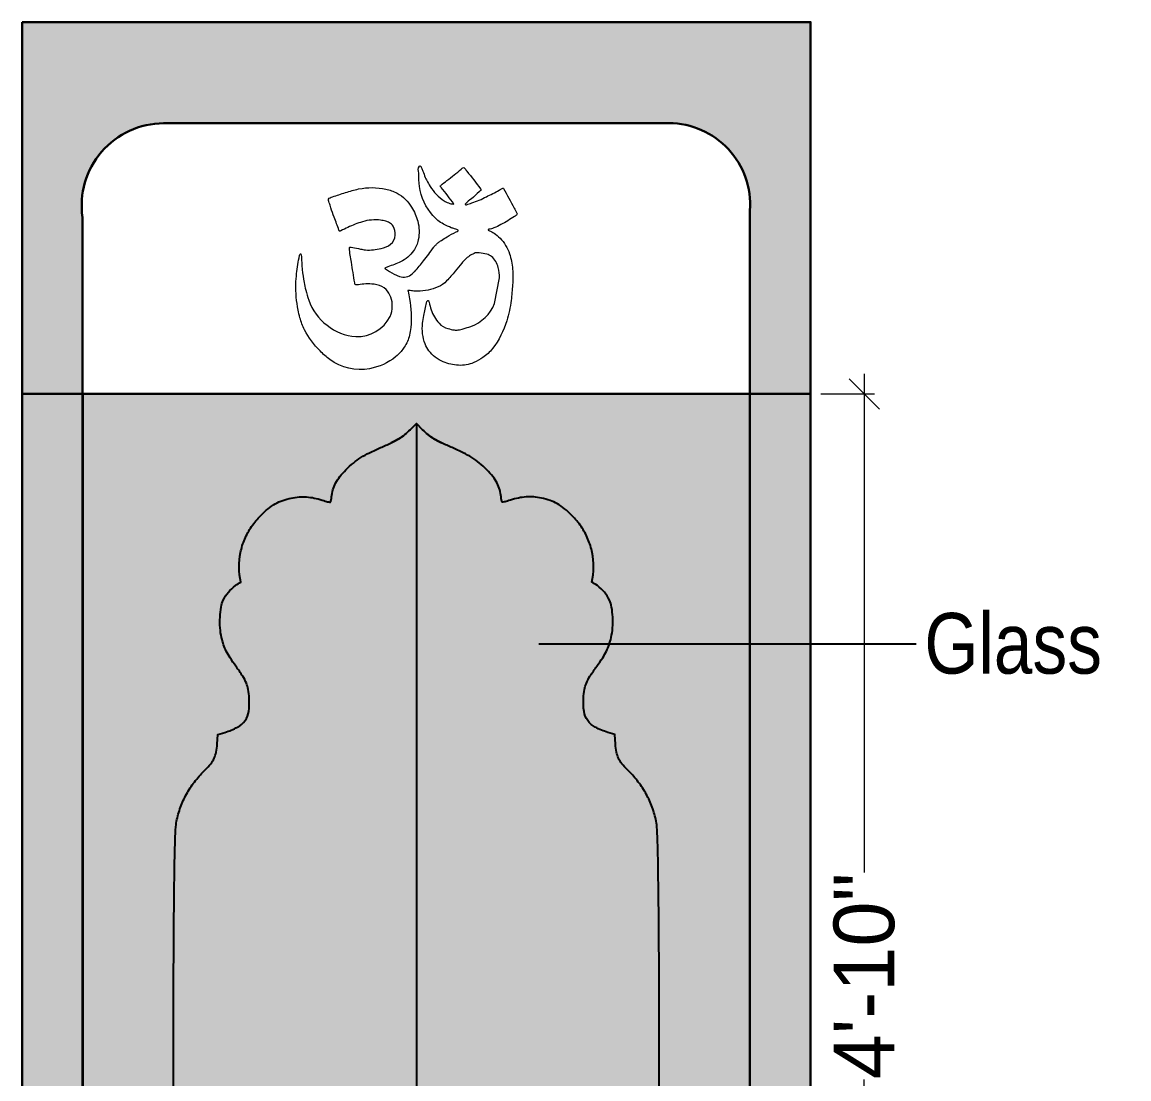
# Model space of a CAD drawing. Header units: millimetres. Extents: x 56222 to 3066687, y -650199 to -121287.
# Drawn here: x 141917.9 to 141972.7, y -185420 to -185367.7 of the extents above; entities that cross this region are included whole.
import ezdxf
from ezdxf import colors
from ezdxf.entities.mleader import LeaderData, LeaderLine
from ezdxf.math import Vec2, Vec3

# ---------------------------------------------------------------- set-up
doc = ezdxf.new("R2010")
doc.units = ezdxf.units.MM
doc.header["$MEASUREMENT"] = 0
doc.header["$PDMODE"] = 35
doc.linetypes.add('DASHED', pattern=[0.75, 0.5, -0.25])
doc.layers.get('Defpoints').update_dxf_attribs({"color": 220})
for name, color, linetype, lineweight in [('$TD_AUDIT_GENERATED_(A0BDF17)', 32, 'Continuous', 30), ('FURNITURE', 32, 'Continuous', 9), ('furniture dimensions', 1, 'DASHED', 0), ('Text', 7, 'Continuous', 15), ('wall', 7, 'Continuous', 30)]:
    doc.layers.add(name, color=color, linetype=linetype, lineweight=lineweight)
doc.layers.add('AR HATCH-7', color=7, linetype='Continuous')
doc.styles.add('century g', font='GOTHIC.TTF')
doc.styles.add('style4', font='ARIALN.TTF')
doc.dimstyles.new('Archana', dxfattribs={"dimtxt": 2, "dimasz": 0.75, "dimexe": 0.5, "dimexo": 0.5, "dimgap": 0, "dimtad": 0, "dimzin": 0, "dimdsep": 46, "dimlunit": 4, "dimtxsty": 'century g', "dimblk": 'OBLIQUE', "dimcen": 0, "dimdle": 1, "dimclrd": 256, "dimclre": 256, "dimclrt": 256, "dimadec": 0, "dimazin": 0, "dimtfac": 1, "dimtofl": 0, "dimtmove": 1, "dimatfit": 3, "dimfxl": 1, "dimfxlon": 1, "dimtolj": 1, "dimtzin": 0, "dimlwd": -1, "dimlwe": -1, "dimarcsym": 0})

# ---------------------------------------------------------------- blocks, each defined once
blk = doc.blocks.new('_Oblique')
at = {"layer": 'wall', "color": 0, "lineweight": -2}
blk.add_line((-0.5, -0.5), (0.5, 0.5), dxfattribs=at)
blk = doc.blocks.new('*D435')
at = {"layer": 'Defpoints', "color": 0, "linetype": 'Continuous', "lineweight": 30, "transparency": 16777216}
for p in [(141956.9202553702, -185386.1256530054), (141959.578916391, -185386.1256530054), (141956.9202553702, -185443.7220253158)]:
    blk.add_point(p, dxfattribs=at)
at = {"layer": 'furniture dimensions', "color": 5, "linetype": 'Continuous', "transparency": 16777216}
for p, q in [((141959.578916391, -185385.1256530054), (141959.578916391, -185409.8018133279)), ((141957.4202553702, -185386.1256530054), (141960.078916391, -185386.1256530054)), ((141959.578916391, -185444.7220253158), (141959.578916391, -185420.0458649934))]:
    blk.add_line(p, q, dxfattribs=at)
at = {"layer": 'furniture dimensions', "color": 5, "linetype": 'ByBlock', "transparency": 16777216}
blk.add_line((141957.4202553702, -185443.7220253158), (141960.078916391, -185443.7220253158), dxfattribs=at)
at = {"layer": 'furniture dimensions', "color": 5, "linetype": 'Continuous', "transparency": 16777216, "xscale": 1.5, "yscale": 1.5, "zscale": 1.5}
for p, rotation in [((141959.578916391, -185386.1256530054), 90), ((141959.578916391, -185443.7220253158), 270)]:
    blk.add_blockref('_Oblique', p, dxfattribs=dict(at, rotation=rotation))
at = {"layer": 'furniture dimensions', "linetype": 'Continuous', "lineweight": 0, "transparency": 16777216, "insert": (141959.578916391, -185414.9238391606), "char_height": 3, "attachment_point": 5, "rotation": 90, "style": 'century g'}
blk.add_mtext('\\A1;4\'-10"', dxfattribs=at)

msp = doc.modelspace()

# ---------------------------------------------------------------- hatches: boundary and pattern name
at = {"layer": 'AR HATCH-7', "lineweight": 30, "true_color": 0x9c5642, "transparency": 33554615}
h = msp.add_hatch(color=25, dxfattribs=at)
h.dxf.hatch_style = 1
h.paths.add_polyline_path([(141956.9202553701, -185386.1256530054), (141953.9202553701, -185386.1256530054), (141953.9202553701, -185443.7220253158), (141956.9202553701, -185443.7220253158)])
h.paths.add_polyline_path([(141920.9189892798, -185386.1256530054), (141917.9189892798, -185386.1256530054), (141917.9189892798, -185443.7220253158), (141920.9189892798, -185443.7220253158)])
h = msp.add_hatch(color=25, dxfattribs=at)
h.dxf.hatch_style = 1
h.paths.add_polyline_path([(141953.9202553701, -185386.1256530054), (141920.9189892798, -185386.1256530054), (141920.9189892798, -185443.7220253158), (141925.6073892561, -185443.7220253158, -0.003605182702401858), (141925.4189340911, -185425.9770067695, -0.0003109933611766366), (141925.4124933868, -185415.5695030449, -0.002882391535179963), (141925.4385006248, -185411.0605932071, -0.0009681271594834644), (141925.4633537683, -185409.2153729279, -0.004988359347648108), (141925.4893702159, -185408.1905569186, -0.008012712166557802), (141925.5226671476, -185407.5431092702, -0.03901827931900765), (141925.5758511818, -185407.1799253155, -0.03651016167842373), (141925.7857836238, -185406.4924896892, -0.03782290146176009), (141926.0916231914, -185405.8511649466, -0.03732100174968171), (141926.4947642849, -185405.2557876598, -0.03371488216154914), (141926.9948404316, -185404.7050387868, 0.03398982861311859), (141927.2513799911, -185404.4221920609, 0.05937585045822663), (141927.4165731596, -185404.152814671, 0.05807139961115856), (141927.5160676833, -185403.8479651202, 0.03106902398606629), (141927.5703791323, -185403.4550086151), (141927.6069854475, -185402.9692972114), (141927.9432841537, -185402.8690408194, 0.04745201783303503), (141928.5734307493, -185402.6140132775, 0.1192595654753872), (141928.944519213, -185402.2906437098, 0.1202882427217571), (141929.1249060046, -185401.8352902247, 0.0487159283730698), (141929.1520539828, -185401.1636621563, 0.0292081626858025), (141929.1043061022, -185400.7515800233, 0.05644521272184241), (141929.010625407, -185400.4336230082, 0.04412757682336173), (141928.8323861342, -185400.0974330067, 0.01194201761291172), (141928.4919979727, -185399.5994354294, -0.01165798497333648), (141928.2030480535, -185399.1772084477, -0.02862562629829856), (141928.0163907356, -185398.8508966507, -0.03401351935120748), (141927.8874676421, -185398.541101986, -0.0241471877030768), (141927.7841330351, -185398.1791170012, -0.040185540272515), (141927.7128323443, -185397.7056119594, -0.0288107866116733), (141927.7066629674, -185397.1702975399, -0.0291622111360468), (141927.7589580711, -185396.6711523907, -0.07251415826512586), (141927.8698053721, -185396.3220727693, -0.06262053331232), (141928.1198387959, -185395.9382034857, -0.05588737708257042), (141928.4659694177, -185395.6113668398, -0.03563514090871195), (141928.7451424276, -185395.4309102453, -0.1104331884284034), (141928.7231676245, -185393.9688726405, -0.04945128467960831), (141928.930735532, -185393.3067098699, -0.04868223764932544), (141929.2681812721, -185392.6888400074, -0.04663317698563652), (141929.7230300351, -185392.1381402069, -0.02564672404989927), (141930.0921958554, -185391.8037889063, -0.04170417097595749), (141930.4407389451, -185391.564666918, -0.04425164537240012), (141930.8085583253, -185391.3961978694, -0.03382548584372522), (141931.2348548785, -185391.2766395394, -0.03301844217496732), (141931.6156766667, -185391.2230528812, -0.03583048800487122), (141931.9898422167, -185391.2222476223, -0.03479648784436407), (141932.3698389506, -185391.2754266915, -0.02800128280643378), (141932.7681446573, -185391.3833471394, 0.01017540062193412), (141932.9073286179, -185391.4264374383, 0.02710774231754161), (141933.1375234468, -185391.4790536104, 0.3751715108264962), (141933.1871249089, -185391.4495021078, 0.06476264534766761), (141933.2271118165, -185391.242377425, -0.05600715600844221), (141933.2895322028, -185390.8738713772, -0.05100934324237659), (141933.423560643, -185390.5398820276, -0.04590988486754532), (141933.6370104869, -185390.2107297251, -0.03063216394978798), (141933.9362858792, -185389.875172821, -0.02382284917976278), (141934.3026366247, -185389.5449326486, -0.02973907217191578), (141934.6736055555, -185389.2764326622, -0.02683406488726978), (141935.1037341488, -185389.0339163971, -0.01466991494378226), (141935.6541426944, -185388.7812204836, 0.01056005378056444), (141936.1769923654, -185388.5463602786, 0.02526127504931185), (141936.5513716092, -185388.3448332399, 0.03181680980652567), (141936.8470976605, -185388.139051348, 0.03083940544790959), (141937.1177602756, -185387.8952617724), (141937.419622325, -185387.5876273268), (141937.7214843744, -185387.8952617724, 0.03083940352772188), (141937.9921469717, -185388.1390513339, 0.03181681181488077), (141938.2878730409, -185388.3448332399, 0.0252612750447253), (141938.6622522846, -185388.5463602786, 0.01056005377977532), (141939.1851019556, -185388.7812204836, -0.01466991494378227), (141939.7355105011, -185389.0339163971, -0.02683406489082388), (141940.1656390945, -185389.2764326623, -0.02973907216767088), (141940.5366080253, -185389.5449326486, -0.02382284917976242), (141940.9029587707, -185389.875172821, -0.03063216394978933), (141941.2022341631, -185390.2107297251, -0.04590988486758859), (141941.415684007, -185390.5398820276, -0.05100829460820419), (141941.5497104048, -185390.8738642664, -0.0531629350212046), (141941.6109642873, -185391.2234226723, 0.01808431220552497), (141941.6199897668, -185391.3103901455, 0.02424592008614427), (141941.6348074632, -185391.3882528299, 0.02273455972874906), (141941.6526750839, -185391.4499245646, 0.1741699073666206), (141941.6711582193, -185391.4731424495, 0.1497881929659737), (141941.6974288077, -185391.4800244299, 0.04024543086803208), (141942.037164332, -185391.3947983356, -0.03043170960601677), (141942.4694056994, -185391.2754266915, -0.0347964878443595), (141942.8494024332, -185391.2222476223, -0.03583048800487598), (141943.2235679833, -185391.2230528812, -0.03301844217497622), (141943.6043897715, -185391.2766395394, -0.03382548584374485), (141944.0306863247, -185391.3961978694, -0.04425164537242655), (141944.3985057049, -185391.564666918, -0.04170417097594954), (141944.7470487946, -185391.8037889063, -0.02564672404991481), (141945.1162146149, -185392.1381402069, -0.04663317686987747), (141945.5710633769, -185392.6888400059, -0.04868300015854168), (141945.9085134376, -185393.3067200136, -0.04945049900213672), (141946.1160770255, -185393.9688726405, -0.110433188428408), (141946.0941022224, -185395.4309102453, -0.03563514149791462), (141946.3732752367, -185395.6113668431, -0.05588737643733022), (141946.7194058541, -185395.9382034857, -0.06262053331232154), (141946.9694392779, -185396.3220727693, -0.07251415826512458), (141947.0802865789, -185396.6711523907, -0.02916221113046677), (141947.1325816826, -185397.1702975399, -0.02881078661684974), (141947.1264123057, -185397.7056119594, -0.04018554027253422), (141947.0551116148, -185398.1791170012, -0.02414718770307468), (141946.9517770079, -185398.541101986, -0.03401351935118756), (141946.8228539143, -185398.8508966507, -0.02862562629828585), (141946.6361965965, -185399.1772084477, -0.01165798497333514), (141946.3472466773, -185399.5994354294, 0.01194201761291325), (141946.0068585158, -185400.0974330067, 0.04412757682344923), (141945.8286192429, -185400.4336230082, 0.05644521272196985), (141945.7349385478, -185400.7515800233, 0.02920862817052882), (141945.6871902908, -185401.1636687568, 0.04871544922626894), (141945.7143386453, -185401.8352902247, 0.1202882427217774), (141945.894725437, -185402.2906437098, 0.1192595654753244), (141946.2658139007, -185402.6140132775, 0.04745201783302747), (141946.8959604962, -185402.8690408194), (141947.2322592024, -185402.9692972114), (141947.2688655177, -185403.4550086151, 0.03106902398607196), (141947.3231769667, -185403.8479651202, 0.05807139961117938), (141947.4226714904, -185404.152814671, 0.0593758504581361), (141947.5878646589, -185404.4221920609, 0.03398982861308417), (141947.8444042183, -185404.7050387868, -0.03371488212763864), (141948.3444803646, -185405.2557876592, -0.03732099966065047), (141948.7476214382, -185405.851164911, -0.0378229050787698), (141949.0534610359, -185406.4924897143, -0.03651016030943275), (141949.2633934682, -185407.1799253155, -0.03901827931901446), (141949.3165775024, -185407.5431092702, -0.008012712166557905), (141949.349874434, -185408.1905569186, -0.004988359347656032), (141949.3758908817, -185409.2153729279, -0.0009681271267157056), (141949.4007440244, -185411.0605931446, -0.002882391575048558), (141949.4267512631, -185415.5695030448, -0.0003109933610447301), (141949.4203105588, -185425.977006765, -0.003605182703316953), (141949.2318553939, -185443.7220253158), (141953.9202553701, -185443.7220253158)])
at = {"layer": 'AR HATCH-7', "lineweight": 0, "true_color": 0xc7c8ca}
h = msp.add_hatch(color=9, dxfattribs=at)
h.dxf.hatch_style = 1
h.set_gradient(color1=(255, 255, 255), color2=(192, 192, 192), name='INVSPHERICAL')
edge = h.paths.add_edge_path()
edge.add_line((141937.419622325, -185387.5876273268), (141937.1177602756, -185387.8952617724))
edge.add_arc((141935.008025511, -185385.8251136826), 2.955756060728996, 308.47846360501893, 315.54261845675813, ccw=False)
edge.add_arc((141935.083944021, -185385.9206325293), 2.833741839283622, 301.1875383269896, 308.47849539226274, ccw=False)
edge.add_arc((141934.3710280643, -185384.7428903474), 4.210450162915579, 295.39931155174276, 301.18753832433333, ccw=False)
edge.add_arc((141930.3560784514, -185376.2871638873), 13.57095924957701, 292.97921545664695, 295.39931155258836, ccw=False)
edge.add_arc((141939.6843746273, -185398.2854362778), 10.32341451730581, 112.9792154601545, 116.3410711580769)
edge.add_arc((141937.1464496384, -185393.1595890091), 4.603679080060781, 116.3410711514214, 122.4902898091607)
edge.add_arc((141936.7432563553, -185392.5264560658), 3.85306456693402, 122.4903657405087, 129.3031194738467)
edge.add_arc((141937.5830766796, -185393.5524020308), 5.178908939499753, 129.3031194691414, 134.7618818142162)
edge.add_arc((141936.5226778816, -185392.4831524774), 3.673007143792493, 134.7618818149266, 141.7800620887994)
edge.add_arc((141935.3188902596, -185391.5351865453), 2.140772159401059, 141.7800620925798, 152.2944496837)
edge.add_arc((141934.9891900907, -185391.3620493431), 1.768376278504837, 152.2944496763297, 163.974806449747)
edge.add_arc((141934.8943251488, -185391.3487161626), 1.673570425644964, 163.5169559071985, 176.8329622624425)
edge.add_arc((141932.5176822553, -185391.2227094197), 0.7064254784450673, 341.97708960493617, 357.2781054740051, ccw=False)
edge.add_arc((141933.14372266, -185391.4337209686), 0.04634270681670364, 259.7016991226936, 350.6180554128387, ccw=False)
edge.add_arc((141933.5946605016, -185388.9519519512), 2.568746796759437, 255.5773945831065, 259.7016991162796, ccw=False)
edge.add_arc((141933.8963150418, -185387.9856276605), 3.5801209579846, 251.63189677165508, 254.7537503640335, ccw=False)
edge.add_arc((141931.6062159973, -185394.8827366778), 3.687249022261522, 71.63189677091468, 78.04764162276801)
edge.add_arc((141931.7982310916, -185393.9756686489), 2.760080102676221, 78.04764162367252, 86.01919293695684)
edge.add_arc((141931.8083707604, -185393.8299632429), 2.614022311984794, 86.01919294078684, 94.22742446354756)
edge.add_arc((141931.8305562217, -185394.1301048212), 2.914982710915293, 94.22742446063178, 101.7919457990239)
edge.add_arc((141931.9043364653, -185394.4835191054), 3.276016200476496, 101.7919457975348, 109.5412215345501)
edge.add_arc((141931.574552021, -185393.5543615674), 2.290069188706447, 109.5412215376679, 119.6763394973331)
edge.add_arc((141931.6974159887, -185393.7699718692), 2.538229130679315, 119.6763394957182, 129.2286960618116)
edge.add_arc((141933.1646700534, -185395.5671645932), 4.858301581614327, 129.2286960618129, 135.105204040174)
edge.add_arc((141932.4414816099, -185394.8466270603), 3.837431432614365, 135.1052040392207, 145.7870252458789)
edge.add_arc((141932.264912402, -185394.726567735), 3.623911113277734, 145.7870847989468, 156.9332897918876)
edge.add_arc((141932.1663162807, -185394.6845806169), 3.516747158425902, 156.9332897913079, 168.257464593738)
edge.add_arc((141932.0035692339, -185394.6507513022), 3.350521336830805, 168.2574645933907, 193.4647464826359)
edge.add_arc((141929.8699499636, -185397.4772027761), 2.335059980945685, 118.7967466792256, 126.9613828278878)
edge.add_arc((141929.7503700936, -185397.3182889727), 2.136180765774872, 126.9614348558978, 139.7553459801509)
edge.add_arc((141929.5213341748, -185397.1244324378), 1.836117758746228, 139.7553459787412, 154.0881999854888)
edge.add_arc((141929.0115412257, -185396.8767605226), 1.269345998171719, 154.0881999843919, 170.6781831534367)
edge.add_arc((141932.0082121392, -185397.3686559355), 4.306120217807485, 170.6781831564597, 177.358574824207)
edge.add_arc((141932.3509787576, -185397.3844656177), 4.649251243420327, 177.3586191467013, 183.9608515189987)
edge.add_arc((141930.68946834, -185397.4995089874), 2.983762773157828, 183.9608515179275, 193.165746144008)
edge.add_arc((141931.5813081036, -185397.2908922917), 3.899677119384719, 193.1657461472126, 198.6987986679715)
edge.add_arc((141930.2262914358, -185397.7495084642), 2.469153102161887, 198.6987986673621, 206.4911189855234)
edge.add_arc((141930.9572065121, -185397.3852290963), 3.285814786487573, 206.4911189839171, 213.0498382037272)
edge.add_arc((141937.400751302, -185393.1927690808), 10.97320644047354, 213.0498382043175, 215.721530519777)
edge.add_arc((141918.23835554, -185406.9732691743), 12.62975087774593, 32.98475178155479, 35.72153051989869, ccw=False)
edge.add_arc((141927.0205665961, -185401.2733569572), 2.159973883206107, 22.878012821269976, 32.98475178061352, ccw=False)
edge.add_arc((141927.6536975294, -185401.0061982503), 1.472785005733441, 9.955435377895412, 22.87801282503449, ccw=False)
edge.add_arc((141925.604074613, -185401.3659585347), 3.553741891747945, 3.263320196377606, 9.955435374091394, ccw=False)
edge.add_arc((141925.70000435, -185401.3604890545), 3.457656358703963, -7.892725449182706, 3.2633231593343908, ccw=False)
edge.add_arc((141928.1020261584, -185401.6934862849), 1.032662353891168, 324.67106052153935, 352.1072745500286, ccw=False)
edge.add_arc((141928.090746962, -185401.6854916177), 1.046487511196531, 297.46726789654997, 324.6710607502954, ccw=False)
edge.add_arc((141926.9177753773, -185399.4290878365), 3.5895605267711, 286.600218023774, 297.4672678967242, ccw=False)
edge.add_line((141927.9432841537, -185402.8690408194), (141927.6069854475, -185402.9692972114))
edge.add_line((141927.6069854475, -185402.9692972114), (141927.5703791323, -185403.4550086151))
edge.add_arc((141924.3843118938, -185403.2148862277), 3.195103004473138, 348.5717660248577, 355.68997204206744, ccw=False)
edge.add_arc((141926.1583550868, -185403.5735059208), 1.385175565382723, 335.2777119705195, 348.5717660272964, ccw=False)
edge.add_arc((141926.2037708599, -185403.5944152666), 1.335177633514524, 321.68568889274457, 335.27767361725745, ccw=False)
edge.add_arc((141925.0451359893, -185402.6789105902), 2.81185755005252, 313.8987918271698, 321.6856888981063, ccw=False)
edge.add_arc((141930.8240309153, -185408.6843243862), 5.522446345719569, 133.898791822673, 141.6241176447332)
edge.add_arc((141930.2758575422, -185408.2502124346), 4.823198726159841, 141.62421693413, 150.1737343381074)
edge.add_arc((141930.1716367411, -185408.1904590878), 4.703063644634007, 150.1737561831528, 158.8353496891791)
edge.add_arc((141930.381695519, -185408.2717845729), 4.928315780391997, 158.8353701085878, 167.2000202620668)
edge.add_arc((141927.8727280635, -185407.7017620855), 2.355410160535247, 167.2000202647205, 176.1378173081052)
edge.add_arc((141945.7053615042, -185408.9056447095), 20.2286345143537, 176.1378173049997, 177.9741563642264)
edge.add_arc((141976.8354580716, -185410.006790413), 51.37820006755706, 177.974156366319, 179.1173946329654)
edge.add_arc((142401.9427112785, -185416.5558177175), 476.5358960908032, 179.1173946316973, 179.3396960719177)
edge.add_arc((142316.4959260184, -185415.5707290094), 391.0834326334307, 179.3397422981661, 179.9998203897429)
edge.add_arc((150291.7540485892, -185415.5957298619), 8366.341555243402, 179.999820389125, 180.0710948149936)
edge.add_arc((143045.8926599782, -185422.8614052917), 1120.478057516429, 180.1593168592655, 180.9645138155041)
edge.add_line((141925.5733601423, -185441.7225768094), (141937.419622325, -185441.7220253158))
edge.add_line((141937.419622325, -185441.7220253158), (141937.419622325, -185387.5876273268))
h = msp.add_hatch(color=9, dxfattribs=at)
h.dxf.hatch_style = 1
h.set_gradient(color1=(255, 255, 255), color2=(192, 192, 192), name='INVSPHERICAL')
edge = h.paths.add_edge_path()
edge.add_line((141937.419622325, -185387.5876273268), (141937.7214843744, -185387.8952617724))
edge.add_arc((141939.831219139, -185385.8251136826), 2.955756060728996, 224.4573815432419, 231.5215363949811)
edge.add_arc((141939.755300629, -185385.9206325293), 2.833741839283622, 231.5215046077372, 238.8124616730103)
edge.add_arc((141940.4682165857, -185384.7428903474), 4.210450162915579, 238.8124616756667, 244.6006884482572)
edge.add_arc((141944.4831661986, -185376.2871638873), 13.57095924957701, 244.6006884474116, 247.020784543353)
edge.add_arc((141935.1548700226, -185398.2854362778), 10.32341451730581, 63.658928841923114, 67.02078453984552, ccw=False)
edge.add_arc((141937.6927950116, -185393.1595890091), 4.603679080060781, 57.509710190839314, 63.658928848578626, ccw=False)
edge.add_arc((141938.0959882947, -185392.5264560658), 3.85306456693402, 50.69688052615328, 57.50963425949129, ccw=False)
edge.add_arc((141937.2561679704, -185393.5524020308), 5.178908939499753, 45.238118185783776, 50.69688053085861, ccw=False)
edge.add_arc((141938.3165667684, -185392.4831524774), 3.673007143792493, 38.21993791120059, 45.238118185073404, ccw=False)
edge.add_arc((141939.5203543904, -185391.5351865453), 2.140772159401059, 27.705550316299878, 38.21993790742022, ccw=False)
edge.add_arc((141939.8500545592, -185391.3620493431), 1.768376278504837, 16.025193550252993, 27.705550323670423, ccw=False)
edge.add_arc((141939.9449195012, -185391.3487161626), 1.673570425644964, 3.167037737557507, 16.483044092801492, ccw=False)
edge.add_arc((141942.3215623947, -185391.2227094197), 0.7064254784450673, 182.7218945259949, 198.0229103950638)
edge.add_arc((141941.69552199, -185391.4337209686), 0.04634270681670364, 189.3819445871613, 280.2983008773064)
edge.add_arc((141941.2445841484, -185388.9519519512), 2.568746796759437, 280.2983008837205, 284.4226054168934)
edge.add_arc((141940.9429296082, -185387.9856276605), 3.5801209579846, 285.2462496359665, 288.3681032283449)
edge.add_arc((141943.2330286527, -185394.8827366778), 3.687249022261522, 101.95235837723197, 108.3681032290853, ccw=False)
edge.add_arc((141943.0410135584, -185393.9756686489), 2.760080102676221, 93.98080706304319, 101.95235837632748, ccw=False)
edge.add_arc((141943.0308738896, -185393.8299632429), 2.614022311984794, 85.7725755364525, 93.98080705921319, ccw=False)
edge.add_arc((141943.0086884283, -185394.1301048212), 2.914982710915293, 78.20805420097622, 85.77257553936818, ccw=False)
edge.add_arc((141942.9349081847, -185394.4835191054), 3.276016200476496, 70.45877846544983, 78.20805420246512, ccw=False)
edge.add_arc((141943.264692629, -185393.5543615674), 2.290069188706447, 60.32366050266688, 70.45877846233208, ccw=False)
edge.add_arc((141943.1418286613, -185393.7699718692), 2.538229130679315, 50.77130393818851, 60.32366050428169, ccw=False)
edge.add_arc((141941.6745745966, -185395.5671645932), 4.858301581614327, 44.89479595982601, 50.7713039381872, ccw=False)
edge.add_arc((141942.39776304, -185394.8466270603), 3.837431432614365, 34.21297475412109, 44.89479596077928, ccw=False)
edge.add_arc((141942.574332248, -185394.726567735), 3.623911113277734, 23.06671020811251, 34.21291520105319, ccw=False)
edge.add_arc((141942.6729283693, -185394.6845806169), 3.516747158425902, 11.742535406261993, 23.066710208692086, ccw=False)
edge.add_arc((141942.835675416, -185394.6507513022), 3.350521336830805, -13.464746482635917, 11.742535406609306, ccw=False)
edge.add_arc((141944.9692946863, -185397.4772027761), 2.335059980945685, 53.0386171721122, 61.20325332077442, ccw=False)
edge.add_arc((141945.0888745564, -185397.3182889727), 2.136180765774872, 40.24465401984912, 53.03856514410222, ccw=False)
edge.add_arc((141945.3179104752, -185397.1244324378), 1.836117758746228, 25.9118000145113, 40.244654021258725, ccw=False)
edge.add_arc((141945.8277034243, -185396.8767605226), 1.269345998171719, 9.321816846563308, 25.911800015608208, ccw=False)
edge.add_arc((141942.8310325108, -185397.3686559355), 4.306120217807485, 2.6414251757930742, 9.321816843540319, ccw=False)
edge.add_arc((141942.4882658924, -185397.3844656177), 4.649251243420327, -3.960851518998709, 2.641380853298813, ccw=False)
edge.add_arc((141944.1497763099, -185397.4995089874), 2.983762773157828, 346.8342538559921, 356.0391484820725, ccw=False)
edge.add_arc((141943.2579365463, -185397.2908922917), 3.899677119384719, 341.30120133202854, 346.8342538527874, ccw=False)
edge.add_arc((141944.6129532142, -185397.7495084642), 2.469153102161887, 333.5088810144766, 341.3012013326379, ccw=False)
edge.add_arc((141943.8820381379, -185397.3852290963), 3.285814786487573, 326.9501617962728, 333.5088810160828, ccw=False)
edge.add_arc((141937.4384933479, -185393.1927690808), 10.97320644047354, 324.27846948022295, 326.9501617956825, ccw=False)
edge.add_arc((141956.6008891099, -185406.9732691743), 12.62975087774593, 144.2784694801013, 147.0152482184452)
edge.add_arc((141947.8186780539, -185401.2733569572), 2.159973883206107, 147.0152482193865, 157.12198717873)
edge.add_arc((141947.1855471206, -185401.0061982503), 1.472785005733441, 157.1219871749656, 170.0445646221046)
edge.add_arc((141949.235170037, -185401.3659585347), 3.553741891747945, 170.0445646259085, 176.7366798036224)
edge.add_arc((141949.1392402999, -185401.3604890545), 3.457656358703963, 176.7366768406656, 187.8927254491827)
edge.add_arc((141946.7372184916, -185401.6934862849), 1.032662353891168, 187.8927254499714, 215.3289394784607)
edge.add_arc((141946.7484976879, -185401.6854916177), 1.046487511196531, 215.3289392497046, 242.53273210345)
edge.add_arc((141947.9214692727, -185399.4290878365), 3.5895605267711, 242.5327321032758, 253.399781976226)
edge.add_line((141946.8959604962, -185402.8690408194), (141947.2322592024, -185402.9692972114))
edge.add_line((141947.2322592024, -185402.9692972114), (141947.2688655177, -185403.4550086151))
edge.add_arc((141950.4549327562, -185403.2148862277), 3.195103004473138, 184.3100279579325, 191.4282339751423)
edge.add_arc((141948.6808895632, -185403.5735059208), 1.385175565382723, 191.4282339727036, 204.7222880294805)
edge.add_arc((141948.6354737901, -185403.5944152666), 1.335177633514524, 204.7223263827425, 218.3143111072554)
edge.add_arc((141949.7941086607, -185402.6789105902), 2.81185755005252, 218.3143111018937, 226.1012081728302)
edge.add_arc((141944.0152137347, -185408.6843243862), 5.522446345719569, 38.37588235526681, 46.10120817732701, ccw=False)
edge.add_arc((141944.5633871078, -185408.2502124346), 4.823198726159841, 29.826265661892478, 38.375783065869996, ccw=False)
edge.add_arc((141944.6676079088, -185408.1904590878), 4.703063644634007, 21.164650310821003, 29.82624381684718, ccw=False)
edge.add_arc((141944.457549131, -185408.2717845729), 4.928315780391997, 12.7999797379332, 21.164629891412176, ccw=False)
edge.add_arc((141946.9665165865, -185407.7017620855), 2.355410160535247, 3.862182691894816, 12.799979735279521, ccw=False)
edge.add_arc((141929.1338831458, -185408.9056447095), 20.2286345143537, 2.025843635773583, 3.8621826950002855, ccw=False)
edge.add_arc((141898.0037865784, -185410.006790413), 51.37820006755706, 0.8826053670347278, 2.02584363368112, ccw=False)
edge.add_arc((141472.8965333715, -185416.5558177175), 476.5358960908032, 0.660303928082385, 0.8826053683026771, ccw=False)
edge.add_arc((141558.3433186316, -185415.5707290094), 391.0834326334307, 0.00017961025719159807, 0.6602577018339844, ccw=False)
edge.add_arc((133583.0851960638, -185415.5957298619), 8366.341555240402, -0.07109481499361436, 0.00017961087490903083, ccw=False)
edge.add_arc((140828.9536099099, -185422.8614495087), 1120.471032182454, 359.03551060267944, 359.84068440287865, ccw=False)
edge.add_line((141949.2658934453, -185441.7220253158), (141937.419622325, -185441.7220253158))
edge.add_line((141937.419622325, -185441.7220253158), (141937.419622325, -185387.5876273268))
at = {"layer": 'FURNITURE', "lineweight": 30, "true_color": 0xf1e8df, "transparency": 33554687}
h = msp.add_hatch(color=254, dxfattribs=at)
h.dxf.hatch_style = 1
edge = h.paths.add_edge_path()
edge.add_line((141956.9202553701, -185367.7301429736), (141917.9189892798, -185367.7301429736))
edge.add_line((141917.9189892798, -185367.7301429736), (141917.9200329456, -185386.1256530054))
edge.add_line((141917.9200329456, -185386.1256530054), (141920.9200329456, -185386.1256530054))
edge.add_line((141920.9200329456, -185386.1256530054), (141920.9189892798, -185376.7301429735))
edge.add_arc((141924.9189892798, -185376.7301429735), 4, 90, 180, ccw=False)
edge.add_line((141924.9189892798, -185372.7301429735), (141949.9202553701, -185372.7301429735))
edge.add_arc((141949.9202553701, -185376.7301429735), 4, 0, 90, ccw=False)
edge.add_line((141953.9202553701, -185376.7301429735), (141953.9202553701, -185386.1256530054))
edge.add_line((141953.9202553701, -185386.1256530054), (141956.9202553701, -185386.1256530054))
edge.add_line((141956.9202553701, -185386.1256530054), (141956.9202553701, -185367.7301429736))

# ---------------------------------------------------------------- linework, layer by layer
at = {"layer": '$TD_AUDIT_GENERATED_(A0BDF17)', "linetype": 'Continuous', "lineweight": 25, "ltscale": 2}
msp.add_line((141937.419622325, -185387.5876273268, 0.258643158410972), (141937.4366413507, -185441.7220253158, 0.258643158410972), dxfattribs=at)
at = {"layer": '$TD_AUDIT_GENERATED_(A0BDF17)', "linetype": 'Continuous', "lineweight": 25, "ltscale": 2, "elevation": 0.258643158410972}
for points in [[(141925.4189340911, -185425.977006764, -0.0003109999999997141), (141925.4124933876, -185415.5692808688, -0.002879999999999886), (141925.4384600587, -185411.0641119253, -0.0009699999999998756), (141925.4633545531, -185409.2153219863, -0.004987999999999881), (141925.4893694064, -185408.1905798054, -0.008012999999999703), (141925.5226671737, -185407.5431088838, -0.03901800000022452), (141925.5758506854, -185407.1799275002, -0.03651399999994428), (141925.7858100971, -185406.4924213102, -0.03781899999986855), (141926.0916232085, -185405.8511649168, -0.03732099999997766), (141926.4947642852, -185405.2557876593, -0.03371499999994736), (141926.9948423056, -185404.7050369836, 0.03398999999980177), (141927.2513827972, -185404.4221885097, 0.05937499999934032), (141927.4165731596, -185404.152814671, 0.05807099999976275), (141927.5160672461, -185403.8479672831, 0.0310690000000239), (141927.5703789434, -185403.4550111209), (141927.6069854475, -185402.9692972114), (141927.9432826799, -185402.8690412588, 0.04745200000007785), (141928.573429158, -185402.6140141047, 0.1192599999998658), (141928.944519213, -185402.2906437098, 0.1202879999996264), (141929.1249058689, -185401.8352912036, 0.048716000000029), (141929.1520539828, -185401.1636621563, 0.02920800000008262), (141929.1043065017, -185400.7515822991, 0.05644699999977638), (141929.0106222249, -185400.433615467, 0.04412700000026965), (141928.8323843861, -185400.0974303132, 0.01194199999999884), (141928.4919966174, -185399.5994335448, -0.01165799999998162), (141928.2030464278, -185399.1772059491, -0.0286259999999982), (141928.0163872169, -185398.8508895905, -0.03401299999998864), (141927.8874667556, -185398.541099367, -0.02414700000003416), (141927.7841330719, -185398.1791171582, -0.0401850000000256), (141927.7128328001, -185397.7056185426, -0.0288159999999871), (141927.7066671268, -185397.1702073618, -0.02915700000005968), (141927.7589581668, -185396.6711518074, -0.07251399999941636), (141927.8698052811, -185396.3220729566, -0.06262100000039957), (141928.1198408671, -185395.9382010387, -0.05588700000023535), (141928.4659694128, -185395.6113668434, -0.03563514156147423), (141928.7451424276, -185395.4309102453, -0.110433717281421), (141928.7231690495, -185393.9688657848, -0.04944999999988996), (141928.9307312124, -185393.3067200136, -0.04868299999998207), (141929.2681812718, -185392.6888400078, -0.04663399999997008), (141929.7230389318, -185392.1381312774, -0.02564600000006296), (141930.0921947273, -185391.8037898273, -0.04170499999975964), (141930.4407449802, -185391.5646634789, -0.04425000000012213), (141930.8085506952, -185391.3962005776, -0.03382599999996892), (141931.2348535407, -185391.2766398187, -0.03301799999985596), (141931.6156701677, -185391.2230533616, -0.03583199999989187), (141931.9898514669, -185391.222248266, -0.03479600000012441), (141932.3698427593, -185391.2754274977, -0.02800099999992953), (141932.7681443965, -185391.3833470528, 0.01017499999998859), (141932.9073228406, -185391.4264357777, 0.01475799999999944), (141933.0319336833, -185391.4583036092, 0.01028000000007808), (141933.1354378393, -185391.4793171112, 0.1854100000284997), (141933.1680864307, -185391.4731424495, 0.1741700000691482), (141933.1865695711, -185391.4499245497, 0.02273600000017431), (141933.2044381437, -185391.3882488601, 0.02424499999973371), (141933.2192550328, -185391.3103890803, 0.01808399999983501), (141933.2282803335, -185391.2234231051, -0.05316299999987473), (141933.2895342452, -185390.8738642664, -0.05100700000046307), (141933.4235563965, -185390.539890114, -0.04591100000027993), (141933.6370107314, -185390.2107294146, -0.03063200000003631), (141933.9362844512, -185389.8751742372, -0.02382299999990704), (141934.3026374846, -185389.5449319446, -0.02973900000006079), (141934.6736055555, -185389.2764326622, -0.02683399999995918), (141935.1037330788, -185389.0339169269, -0.01467000000002284), (141935.654144828, -185388.7812195789, 0.01056000000003233), (141936.176991822, -185388.5463605366, 0.02526099999996862), (141936.5513671341, -185388.3448359487, 0.03182400000005416), (141936.8471573037, -185388.1390039435, 0.03083299999999424), (141937.117760645, -185387.8952613959), (141937.419622325, -185387.5876273268), (141937.721484005, -185387.8952613959, 0.0308330000099493), (141937.9920873463, -185388.1390039435, 0.03182399999723956), (141938.2878775158, -185388.3448359487, 0.02526099999645808), (141938.662252828, -185388.5463605366)], [(141949.4203105588, -185425.977006764, 0.0003109999999997141), (141949.4267512624, -185415.5692808688, 0.002879999999999886), (141949.4007845913, -185411.0641119253, 0.0009699999999998756), (141949.3758900969, -185409.2153219863, 0.004987999999999881), (141949.3498752436, -185408.1905798054, 0.008012999999999703), (141949.3165774763, -185407.5431088838, 0.03901800000022452), (141949.2633939645, -185407.1799275002, 0.03651399999994428), (141949.0534345528, -185406.4924213102, 0.03781899999986855), (141948.7476214415, -185405.8511649168, 0.03732099999997766), (141948.3444803647, -185405.2557876593, 0.03371499999994736), (141947.8444023444, -185404.7050369836, -0.03398999999980177), (141947.5878618528, -185404.4221885097, -0.05937499999934032), (141947.4226714904, -185404.152814671, -0.05807099999976275), (141947.3231774039, -185403.8479672831, -0.0310690000000239), (141947.2688657065, -185403.4550111209), (141947.2322592024, -185402.9692972114), (141946.8959619701, -185402.8690412588, -0.04745200000007785), (141946.2658154919, -185402.6140141047, -0.1192599999998658), (141945.894725437, -185402.2906437098, -0.1202879999996264), (141945.7143387811, -185401.8352912036, -0.048716000000029), (141945.6871906672, -185401.1636621563, -0.02920800000008262), (141945.7349381483, -185400.7515822991, -0.05644699999977638), (141945.8286224251, -185400.433615467, -0.04412700000026965), (141946.0068602639, -185400.0974303132, -0.01194199999999884), (141946.3472480326, -185399.5994335448, 0.01165799999998162), (141946.6361982222, -185399.1772059491, 0.0286259999999982), (141946.8228574331, -185398.8508895905, 0.03401299999998864), (141946.9517778944, -185398.541099367, 0.02414700000003416), (141947.0551115781, -185398.1791171582, 0.0401850000000256), (141947.1264118499, -185397.7056185426, 0.0288159999999871), (141947.1325775232, -185397.1702073618, 0.02915700000005968), (141947.0802864831, -185396.6711518074, 0.07251399999941636), (141946.9694393689, -185396.3220729566, 0.06262100000039957), (141946.7194037829, -185395.9382010387, 0.05588700000023535), (141946.3732752371, -185395.6113668434, 0.03563514156147423), (141946.0941022224, -185395.4309102453, 0.110433717281421), (141946.1160756004, -185393.9688657848, 0.04944999999988996), (141945.9085134376, -185393.3067200136, 0.04868299999998207), (141945.5710633782, -185392.6888400078, 0.04663399999997008), (141945.1162057181, -185392.1381312774, 0.02564600000006296), (141944.7470499226, -185391.8037898273, 0.04170499999975964), (141944.3984996698, -185391.5646634789, 0.04425000000012213), (141944.0306939548, -185391.3962005776, 0.03382599999996892), (141943.6043911093, -185391.2766398187, 0.03301799999985596), (141943.2235744823, -185391.2230533616, 0.03583199999989187), (141942.8493931831, -185391.222248266, 0.03479600000012441), (141942.4694018907, -185391.2754274977, 0.02800099999992953), (141942.0711002534, -185391.3833470528, -0.01017499999998859), (141941.9319218094, -185391.4264357777, -0.01475799999999944), (141941.8073109667, -185391.4583036092, -0.01028000000007808), (141941.7038068107, -185391.4793171112, -0.1854100000284997), (141941.6711582193, -185391.4731424495, -0.1741700000691482), (141941.6526750788, -185391.4499245497, -0.02273600000017431), (141941.6348065063, -185391.3882488601, -0.02424499999973371), (141941.6199896171, -185391.3103890803, -0.01808399999983501), (141941.6109643165, -185391.2234231051, 0.05316299999987473), (141941.5497104048, -185390.8738642664, 0.05100700000046307), (141941.4156882535, -185390.539890114, 0.04591100000027993), (141941.2022339186, -185390.2107294146, 0.03063200000003631), (141940.9029601988, -185389.8751742372, 0.02382299999990704), (141940.5366071654, -185389.5449319446, 0.02973900000006079), (141940.1656390945, -185389.2764326622, 0.02683399999995918), (141939.7355115712, -185389.0339169269, 0.01467000000002284), (141939.185099822, -185388.7812195789, -0.01056000000003233), (141938.662252828, -185388.5463605366, -0.02526099999996862), (141938.2878775158, -185388.3448359487, -0.03182400000005416), (141937.9920873463, -185388.1390039435, -0.03083299999999424), (141937.721484005, -185387.8952613959), (141937.419622325, -185387.5876273268), (141937.117760645, -185387.8952613959, -0.0308330000099493), (141936.8471573037, -185388.1390039435, -0.03182399999723956), (141936.5513671341, -185388.3448359487, -0.02526099999645808), (141936.176991822, -185388.5463605366)]]:
    msp.add_lwpolyline(points, format="xyb", dxfattribs=at)
at = {"layer": 'FURNITURE', "lineweight": 30}
for p, q in [((141917.9189892798, -185386.1256530054, 0.258643158410972), (141920.9189892798, -185386.1256530054, 0.258643158410972)), ((141953.9202553701, -185386.1256530054, 0.258643158410972), (141956.9202553701, -185386.1256530054, 0.258643158410972))]:
    msp.add_line(p, q, dxfattribs=at)
at = {"layer": 'FURNITURE', "lineweight": 30, "elevation": 0.258643158410972}
for points in [[(141917.9189892798, -185367.7301429736), (141956.9202553701, -185367.7301429736), (141956.9202553701, -185474.7301429716), (141917.9189892798, -185474.7301429716)], [(141917.9189892798, -185386.1256530054), (141956.9202553701, -185386.1256530054), (141956.9202553701, -185443.7220253158), (141917.9189892798, -185443.7220253158)], [(141920.9189892798, -185386.1256530054), (141953.9202553701, -185386.1256530054), (141953.9202553701, -185443.7220253158), (141920.9189892798, -185443.7220253158)]]:
    msp.add_lwpolyline(points, close=True, dxfattribs=at)
msp.add_lwpolyline([(141920.9189892798, -185474.7301429716), (141920.9052522679, -185377.3884330243, -0.4548454623224002), (141924.9189892798, -185372.7301429735), (141949.9202553701, -185372.7301429735, -0.4350856163255921), (141953.9202553701, -185377.0482628681), (141953.9202553701, -185474.7301429716)], format="xyb", dxfattribs=at)
at = {"layer": 'FURNITURE', "elevation": 0.258643158410972}
msp.add_lwpolyline([(141939.2793329875, -185376.7324091932, 0.0114022481775209), (141938.6483640709, -185375.9122332658, -0.0479015597688494), (141938.6036183595, -185375.8449932526, -0.3937163186423123), (141938.6284345645, -185375.8075054212, -0.0093109807587744), (141938.9312254069, -185375.5648023096, 0.0072817388237416), (141939.6425878087, -185375.0045205091, -0.2487868902674619), (141939.7627117519, -185374.9260809457, -0.1928313949822042), (141939.802275461, -185374.952343593, 0.0044702303625756), (141939.9216092127, -185375.105364164, 2.99359252776e-05), (141940.5974289099, -185375.9726892825, -0.147495029482526), (141940.6191263829, -185376.0327046795, -0.2089832427315471), (141940.6009383168, -185376.0585950566, -0.0015479771796508), (141940.5308579057, -185376.1255594495, -0.0161473271758773), (141940.1410464633, -185376.4657398945, 0.0488516050659525), (141939.8335034443, -185376.7397296502, 0.2592184721691192), (141939.847175282, -185376.7589079878, 0.2480372137720103), (141939.8934319149, -185376.7660070435, -0.0013448052929492), (141940.1699396005, -185376.6751684977, 0.0401475738535624), (141940.8827348365, -185376.3698287345, 0.0207946492302283), (141941.5170768367, -185376.047796658, 0.004363482788060999), (141941.624791699, -185375.9761358082, -0.0410691228512972), (141941.6958306587, -185375.9377193786, -0.2753982663030282), (141941.7373437978, -185375.958304204, -0.0054780400827782), (141942.2560705661, -185376.927761232, 0.0003931410638795), (141942.39276688, -185377.1847153678, -0.2210678641046165), (141942.3975462107, -185377.2472343526, -0.0541776663053663), (141942.2687683133, -185377.3443159379, -0.022282051643951), (141941.6065471024, -185377.7485997057, -0.0321305703537782), (141941.254906686, -185377.9121509612, -0.0481529758562302), (141941.0053478268, -185377.9790103011, 0.3182244301967905), (141940.970412684, -185377.9964307092, 0.3120302088159126), (141940.9777500903, -185378.0183573874, 0.1140849033974573), (141941.0315022696, -185378.0532233561, -0.0250184239069873), (141941.261184182, -185378.1720673575, -0.0591778460688361), (141941.5589165815, -185378.4198648629, -0.1146095723193131), (141942.0268799792, -185379.18704758, -0.0613304987705515), (141942.1778014978, -185379.9470219661, -0.036842065734667), (141942.1803231895, -185380.7225590625, -0.015914098381018), (141942.1073602318, -185381.4952922885, -0.0429520158432421), (141941.8891001383, -185382.5057618805, -0.08891758863286302), (141941.1890895216, -185383.8845989135, -0.0799930140065323), (141940.7151482368, -185384.3223656402, -0.0436014137635057), (141940.2621741599, -185384.5755727246, -0.1187220654420696), (141939.503650501, -185384.7098636325, -0.0848594648251129), (141938.7490042039, -185384.5410020118, -0.1328759047321626), (141938.0400170523, -185383.9922772958, -0.0666641205669289), (141937.8562583012, -185383.6509629938, -0.1206632147055318), (141937.727258771, -185382.6320772927, -0.0204469740638966), (141937.7853196273, -185382.2484059849, -0.0095367301668578), (141937.9227695492, -185381.6164156267, -0.1733184707764741), (141937.9798551986, -185381.5027751767, -0.4585496689391439), (141938.0219087941, -185381.5120166849, -0.0347069711730476), (141938.0456360469, -185381.5894003803, 0.0055322550810748), (141938.1519329327, -185381.9628914452, 0.1134847610634415), (141938.5413802962, -185382.6275959428, 0.1485146569437243), (141938.9792592691, -185382.8914466352, 0.0212161872052804), (141939.295112356, -185382.9618684487, 0.0754102093575076), (141939.4886332417, -185382.9588796494, 0.0342412703295662), (141939.7413426707, -185382.8997547981, 0.0110871611987468), (141940.1120188238, -185382.7854995772, 0.2190339262158018), (141941.2827443264, -185381.6486516989), (141941.5284152136, -185380.3849924557, 0.0630004808655325), (141941.4691172413, -185379.8721347491, 0.1768646293759299), (141941.1397261879, -185379.3271587338, 0.0985056624133073), (141940.9076694822, -185379.2144286291, 0.0279579433618062), (141940.5257051871, -185379.1412833929, 0.0562692164497615), (141940.395628836, -185379.1391839041, 0.0822435543981429), (141940.2727637002, -185379.1758347978, 0.0305275988969887), (141940.0444683792, -185379.2984062802, 0.0462166462944457), (141939.8433241236, -185379.4610399065, 0.0240644206886584), (141939.6666541687, -185379.6499182374, 0.0073928402128421), (141939.3404006399, -185380.0515053024, -0.0231524144952421), (141938.9134685295, -185380.5370794405, -0.1122827062655531), (141938.4922259087, -185380.8315697791, -0.0906233341429476), (141937.4854863078, -185381.0469090657, -0.0399317344667603), (141937.227411704, -185381.0293203431, 0.0460898814506484), (141937.0113287434, -185381.000753642, 0.5006092637618139), (141937.0101896356, -185381.0382375545, 0.0077274192772729), (141937.0779633892, -185381.4206096868, -0.0727421341714062), (141937.1461897525, -185382.8371501649, -0.0324565003175696), (141937.0806560848, -185383.2206184413, -0.0910352238327453), (141936.8200364203, -185383.8096448636, -0.0215947308872862), (141936.668671676, -185384.0204148079, -0.0626275896918395), (141936.3927269031, -185384.2917541647, -0.120501257957115), (141935.1100514377, -185384.8810391959, -0.2068793973193576), (141933.1436370271, -185384.4224128932, -0.0473482077866406), (141932.6569422155, -185383.9964064248, -0.0740307962235499), (141931.8911800563, -185382.9570724753, -0.0538340322854008), (141931.6611298532, -185382.3532421284, -0.0186697355616609), (141931.5737928124, -185381.9749385314, -0.0526536296370438), (141931.4581601822, -185380.6887637647, -0.0160434246602505), (141931.4970435288, -185380.1728161298, -0.0317775194355169), (141931.6401242397, -185379.2793221844, -0.2203265263085036), (141931.6814900743, -185379.1942621187, -0.3967639889245903), (141931.7108082511, -185379.1975473144, -0.0408330993461965), (141931.7315080033, -185379.3247880945, -0.0115517126816715), (141931.751476633, -185379.7123139052, 0.0161863321463279), (141931.7759363471, -185379.9698000002, 0.0127334686077755), (141931.8630930508, -185380.6106922232, 0.0226458428679503), (141931.9488750456, -185380.9891872571, 0.0201798770756822), (141932.100831175, -185381.4839970626, 0.1480546428099897), (141932.999814411, -185382.727547582, 0.152565920181729), (141934.4272505778, -185383.2881375793, 0.2981139137566635), (141936.1170224193, -185382.2901232391, 0.1186753204081623), (141936.2299506867, -185381.7885642079, 0.20422942849347), (141935.9218277572, -185380.9604556734, 0.143715285949137), (141935.4685790321, -185380.7216283222, 0.0346698340170685), (141935.2114967389, -185380.687479296, 0.0411673258905241), (141934.8237481641, -185380.6899276296, -0.0039118900196582), (141934.4701986624, -185380.7293720539, -0.1791788761749478), (141934.394261772, -185380.7073366151, -0.2081438616007693), (141934.3683850824, -185380.6320751725, -0.000168949281498), (141934.2035523968, -185379.610456779, -0.0215388677721673), (141934.1053164166, -185378.9060123398, -0.2719277804050905), (141934.1263768026, -185378.8645024051, -0.1323432777238005), (141934.2708127589, -185378.8786509759, -0.0171160117438039), (141934.6513692738, -185378.9570992889, 0.0271082117225779), (141934.9062456833, -185378.9994390931, 0.0547564807753352), (141935.2939052866, -185378.9942208292, 0.0240480921344751), (141935.6765963151, -185378.9298650939, 0.1195417800429591), (141936.1441538152, -185378.7173871054, 0.2122799835491973), (141936.3736717203, -185378.2683228349, 0.147780193479112), (141936.2758223063, -185377.8291462278, 0.1345999052137383), (141936.0884769956, -185377.6544389378, 0.0570590524544681), (141935.9062997107, -185377.5803023267, 0.0414139512337128), (141935.6524137565, -185377.5316080764, 0.1087055858645302), (141934.7561714642, -185377.6072922038, 0.0379652336482587), (141934.0324621248, -185377.8860320762, -0.0119300005185304), (141933.6820079529, -185378.05263799, -0.4072047367715733), (141933.6144733403, -185378.0713954169, -0.1370737952368169), (141933.6035393425, -185378.0499866118, 0.0051474403314987), (141933.5910231575, -185378.0201952415, 0.0055237685802284), (141933.3589464959, -185377.3865633601, -0.0181896100247024), (141933.184734908, -185376.9102926451, 0.0077866696858056), (141933.1142957896, -185376.6705000233, -0.006025052307085), (141933.0686011177, -185376.5480201367, -0.2061774447218805), (141933.0768644838, -185376.4878799152, -0.1587860546830439), (141933.1526768261, -185376.4164308703, -0.0358001021067006), (141933.2737406233, -185376.3752849742, 0.0043733309539502), (141933.5925837081, -185376.2669813067, -0.0109628055283601), (141934.2370869668, -185376.0664933607, -0.0207297578612758), (141934.5645720416, -185375.9861489805, -0.1026836179297127), (141935.9076119448, -185375.9916628702, -0.0684162141863204), (141936.4633800272, -185376.1927462158, -0.132732514323581), (141937.1851792816, -185376.8897733168, -0.0677967091216466), (141937.488645607, -185377.5845052994, -0.1134940415375599), (141937.5160965846, -185378.5072759559, -0.107232144457829), (141937.2777717669, -185379.044774886, -0.1248775838909623), (141936.6405098049, -185379.5883091913, -0.0294890004234922), (141936.3306931603, -185379.7223084766, -0.0005075235194969), (141936.0121486056, -185379.8335756997, 0.0437861973755967), (141935.8589504775, -185379.903708735, 0.3154541813931839), (141935.858923733, -185379.9134677346, 0.1440380540575653), (141935.8824781288, -185379.9350456146, -0.0076978667619581), (141935.9881896086, -185380.0025809494, 0.0414203659219599), (141936.4297052015, -185380.2512035877, 0.0353019794360643), (141936.5878102218, -185380.310515192, 0.2703857189923616), (141937.2205675366, -185380.1791998244, 0.0258914345060894), (141937.3431067028, -185380.0620588364, 0.0245681360395689), (141937.7758896399, -185379.5447551055, -0.0011308825341934), (141938.2821357137, -185378.8692732106, -0.0248648352747797), (141938.3922970567, -185378.7415608243, -0.0366413925535845), (141938.5176221266, -185378.629579705, -0.0195987785255588), (141938.6556880922, -185378.5318401403, -0.0078464670887903), (141938.9409802018, -185378.3517851571, -0.0194128691598495), (141939.3822711763, -185378.108549244, 0.0032319739821933), (141939.4807337603, -185378.0616335945, 0.5522032083849716), (141939.4856242983, -185378.0265660276, 0.0289124476850701), (141939.4300532284, -185377.9964083786, 0.0394040275358078), (141939.3090581431, -185377.9577025058, -0.0219358531418222), (141939.1491260051, -185377.9031311301, -0.0336701304017813), (141938.7659267267, -185377.7268278837, -0.0848034322514672), (141938.2423260527, -185377.3037166604, -0.1498673031277008), (141937.5787973922, -185375.8689061138, -0.0508959579948708), (141937.548123572, -185375.1954930147, -0.276236081498145), (141937.573861767, -185374.8496489209, -0.3403473329208719), (141937.6246616174, -185374.8513236674, -0.0959748827412281), (141937.6513376628, -185374.8836980166, -0.0272709709117114), (141937.6784655628, -185374.941326123, -0.0288470840032669), (141937.742017603, -185375.0973008862, 0.0134795185299401), (141937.8602942017, -185375.4133558016, 0.0255393353782715), (141937.9362045021, -185375.5639828929, 0.0065773976258264), (141938.1008160404, -185375.8584962675, 0.1162890721811708), (141938.8027446383, -185376.5768388979, 0.0377390568785479), (141938.9519125089, -185376.6557034757, 0.0699371805358865), (141939.1955302702, -185376.7221767342, 0.0131302668075966)], format="xyb", close=True, dxfattribs=at)

# ---------------------------------------------------------------- dimensions: what is measured, and where the dimension line sits
at = {"layer": 'furniture dimensions', "color": 5, "linetype": 'Continuous', "lineweight": 0}
dim = msp.add_linear_dim(base=(141959.578916391, -185386.1256530054, 0.258643158410972), p1=(141956.9202553701, -185443.7220253158, 0.258643158410972), p2=(141956.9202553701, -185386.1256530054, 0.258643158410972), angle=90, dimstyle='Archana', override={"dimtxt": 3, "dimasz": 1.5, "dimdec": 0, "dimclrd": 5, "dimclre": 5, "dimfxl": 4}, dxfattribs=at)
dim.commit()
dim.dimension.update_dxf_attribs({"geometry": '*D435', "text_midpoint": (141959.578916391, -185414.9238391606, 0.258643158410972)})

# ---------------------------------------------------------------- leaders
at = {"layer": 'Text', "color": 1, "lineweight": 0, "ltscale": 20}
ml = msp.add_multileader_mtext('Standard', dxfattribs=at)
ml.set_content('Glass', color=1, style='style4')
ml.set_leader_properties()
ml.build(insert=Vec2(0, 0))
ml.multileader.update_dxf_attribs({"dogleg_length": 2.024561314337916, "arrow_head_size": 2})
ctx = ml.context
ctx.base_point, ctx.char_height, ctx.arrow_head_size, ctx.landing_gap_size, ctx.plane_origin = Vec3(141962.1475204421, -185398.4887470557, 0.258643158410972), 3, 2, 0.4, Vec3(141895.1120243788, -185398.4887470557, 0.258643158410972)
notes = []
notes.append((ctx, [(0, (1, 1, 0), (141960.1229591278, -185398.4887470557, 0.258643158410972), (1, 0), 2.024561314337916, [(0, [(141941.478879774, -185398.4887470557, 0.258643158410972)], 0, [])])]))
ctx.mtext.insert = Vec3(141962.5475204421, -185396.9631672467, 0.258643158410972)
for ctx, leaders in notes:
    for number, flags, end, landing, length, lines in leaders:
        leader = LeaderData()
        leader.index, (leader.has_last_leader_line, leader.has_dogleg_vector, leader.attachment_direction) = number, flags
        leader.last_leader_point, leader.dogleg_vector, leader.dogleg_length = Vec3(end), Vec3(landing), length
        for number, points, colour, breaks in lines:
            line = LeaderLine()
            line.index, line.vertices, line.color, line.breaks = number, Vec3.list(points), colors.encode_raw_color(colour), breaks
            leader.lines.append(line)
        ctx.leaders.append(leader)

doc.saveas('drawing.dxf')
